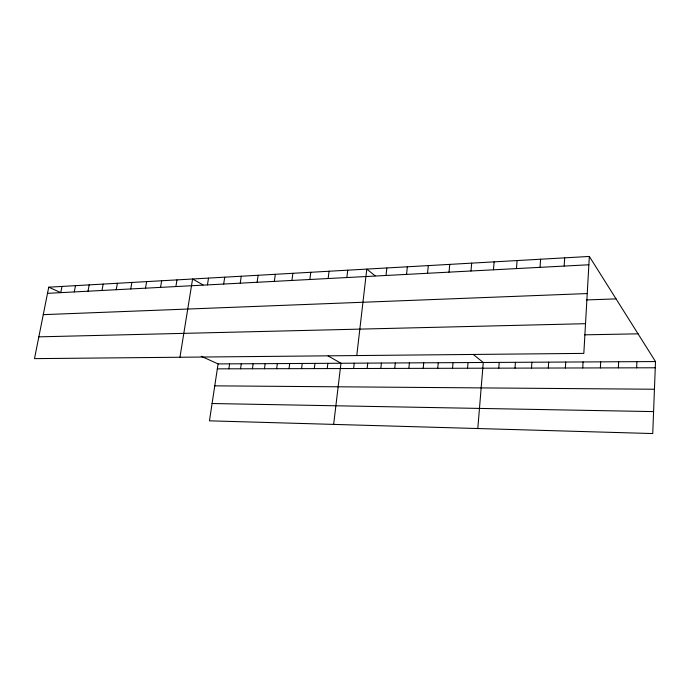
<?xml version="1.0" encoding="UTF-8"?>
<svg xmlns="http://www.w3.org/2000/svg" width="690" height="690" viewBox="0 0 690 690"><rect width="100%" height="100%" fill="white"/><g stroke="black" fill="none" stroke-linecap="round" stroke-linejoin="round"><path stroke-width="1.03" d="M589.346 256.447L583.835 353.392L34.5 358.636L48.74 287.178L589.346 256.447L655.5 361.56L652.749 433.553L209.458 420.831L218.083 363.915L201.187 356.256M636.646 367.83L636.913 361.663M618.361 367.873L618.654 361.758M600.395 367.917L600.705 361.853M582.731 367.96L583.067 361.948M565.36 368.003L565.731 362.043M564.161 266.073L564.679 257.853M548.291 368.037L548.679 362.138M540.037 267.349L540.598 259.216M531.507 368.081L531.921 362.224M514.999 368.124L515.439 362.31M516.474 268.591L517.086 260.553M498.767 368.158L499.224 362.405M477.799 428.533L483.267 362.483L473.392 354.565M493.462 269.807L494.118 261.864M470.985 270.989L471.675 263.132M467.544 368.236L468.036 362.569M452.528 368.27L453.037 362.647M437.745 368.313L438.271 362.724M449.018 272.153L449.751 264.382M423.186 368.348L423.729 362.811M427.541 273.283L428.309 265.598M408.851 368.382L409.412 362.88M406.548 274.396L407.35 266.788M394.732 368.417L395.31 362.957M380.828 368.451L381.415 363.035M386.012 275.474L386.849 267.962M367.123 368.477L367.736 363.104M353.625 368.512L354.246 363.182M356.773 355.557L366.787 269.1L375.179 275.828M333.649 424.393L340.964 363.251L328.104 355.945M346.846 277.544L347.734 270.178M327.224 368.581L327.871 363.32M314.304 368.607L314.968 363.389M328.155 278.536L329.07 271.239M301.573 368.641L302.246 363.457M309.853 279.502L310.793 272.283M289.024 368.667L289.714 363.527M291.913 280.442L292.888 273.3M276.656 368.702L277.354 363.596M274.344 281.373L275.336 274.292M264.46 368.727L265.167 363.656M252.428 368.762L253.144 363.725M240.569 368.788L241.293 363.785M257.12 282.279L258.129 275.276M240.232 283.176L241.267 276.233M228.873 368.814L229.606 363.846M223.672 284.047L224.724 277.173M207.44 284.901L208.509 278.096M179.952 357.248L192.596 279.002L203.05 284.936M175.881 286.574L176.994 279.89M160.546 287.376L161.676 280.761M145.504 288.179L146.642 281.615M130.729 288.955L131.885 282.452M116.23 289.722L117.395 283.271M101.991 290.473L103.172 284.082M88.001 291.214L89.2 284.875M74.27 291.939L75.477 285.66M60.772 292.646L61.988 286.419M47.515 293.345L588.872 264.77M43.263 314.649L587.242 293.561M586.517 299.934L616.058 298.882M38.847 336.849L585.525 323.688M584.646 334.831L638.052 333.831M218.083 363.915L655.5 361.56M217.333 368.848L655.259 367.779M214.754 385.848L654.439 389.238M212.08 403.521L653.585 411.602M48.74 287.178L60.444 292.482"/></g></svg>
